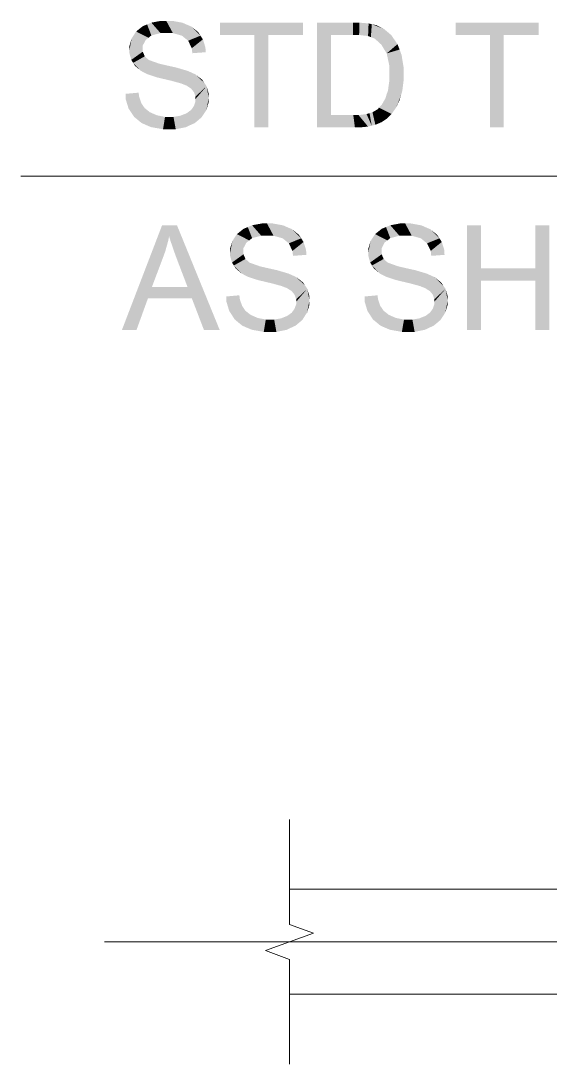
# Model space of a CAD drawing. Header units: millimetres. Extents: x 2 to 579, y 1 to 405.
# Drawn here: x 242.48 to 249.3, y 87.27 to 100.71 of the extents above; entities that cross this region are included whole.
import ezdxf

# ---------------------------------------------------------------- set-up
doc = ezdxf.new("R2010")
doc.units = ezdxf.units.MM
doc.linetypes.add('XKITLINE00', pattern=[0])
doc.layers.add('LinkedObject', color=7, linetype='Continuous', lineweight=0)

# ---------------------------------------------------------------- blocks, each defined once
blk = doc.blocks.new('*A4')
at = {"layer": 'LinkedObject'}
for points in [[(244.164, 100.518), (244.053, 100.637), (244.109, 100.66)], [(244.164, 100.683), (244.282, 100.548), (244.109, 100.66)], [(244.109, 100.66), (244.282, 100.548), (244.164, 100.518)], [(244.288, 100.706), (244.282, 100.548), (244.164, 100.683)], [(244.356, 100.706), (244.282, 100.548), (244.288, 100.706)], [(244.282, 100.548), (244.356, 100.706), (244.363, 100.548)], [(244.356, 100.706), (244.441, 100.548), (244.363, 100.548)], [(244.563, 100.682), (244.356, 100.706), (244.431, 100.706)], [(244.621, 100.657), (244.356, 100.706), (244.563, 100.682)], [(244.558, 100.515), (244.356, 100.706), (244.621, 100.657)], [(244.441, 100.548), (244.356, 100.706), (244.558, 100.515)], [(244.621, 100.657), (244.598, 100.482), (244.558, 100.515)], [(244.678, 100.633), (244.598, 100.482), (244.621, 100.657)], [(245.047, 100.683), (245.491, 100.524), (245.047, 100.524)], [(245.669, 100.524), (245.491, 100.524), (245.047, 100.683)], [(245.669, 100.524), (245.047, 100.683), (246.116, 100.683)], [(245.669, 100.524), (246.116, 100.683), (246.116, 100.524)], [(246.299, 100.683), (246.478, 100.524), (246.299, 99.333)], [(246.761, 100.524), (246.299, 100.683), (246.764, 100.683)], [(246.478, 100.524), (246.299, 100.683), (246.761, 100.524)], [(246.764, 100.683), (246.841, 100.524), (246.761, 100.524)], [(246.843, 100.683), (246.841, 100.524), (246.764, 100.683)], [(246.843, 100.683), (246.956, 100.51), (246.841, 100.524)], [(246.963, 100.673), (246.956, 100.51), (246.843, 100.683)], [(247.004, 100.663), (246.956, 100.51), (246.963, 100.673)], [(247.004, 100.663), (246.992, 100.496), (246.956, 100.51)], [(246.992, 100.496), (247.004, 100.663), (247.042, 100.477)], [(247.161, 100.602), (247.004, 100.663), (247.062, 100.65)], [(247.202, 100.567), (247.004, 100.663), (247.161, 100.602)], [(247.127, 100.4), (247.004, 100.663), (247.202, 100.567)], [(247.042, 100.477), (247.004, 100.663), (247.127, 100.4)], [(248.083, 100.683), (248.527, 100.524), (248.083, 100.524)], [(248.705, 100.524), (248.527, 100.524), (248.083, 100.683)], [(248.705, 100.524), (248.083, 100.683), (249.152, 100.683)], [(248.705, 100.524), (249.152, 100.683), (249.152, 100.524)], [(243.939, 100.525), (243.882, 100.333), (243.91, 100.48)], [(244.09, 100.459), (243.882, 100.333), (243.939, 100.525)], [(243.968, 100.569), (244.127, 100.488), (243.939, 100.525)], [(243.939, 100.525), (244.127, 100.488), (244.09, 100.459)], [(244.053, 100.637), (244.127, 100.488), (243.968, 100.569)], [(244.127, 100.488), (244.053, 100.637), (244.164, 100.518)], [(244.598, 100.482), (244.678, 100.633), (244.638, 100.45)], [(244.638, 100.45), (244.678, 100.633), (244.797, 100.515)], [(244.797, 100.515), (244.685, 100.353), (244.638, 100.45)], [(244.797, 100.515), (244.678, 100.633), (244.766, 100.562)], [(244.828, 100.468), (244.685, 100.353), (244.797, 100.515)], [(245.491, 99.333), (245.669, 100.524), (245.669, 99.333)], [(245.491, 100.524), (245.669, 100.524), (245.491, 99.333)], [(246.299, 99.333), (246.478, 100.524), (246.478, 99.492)], [(247.202, 100.567), (247.161, 100.343), (247.127, 100.4)], [(247.255, 100.522), (247.161, 100.343), (247.202, 100.567)], [(247.335, 100.406), (247.161, 100.343), (247.255, 100.522)], [(248.527, 99.333), (248.705, 100.524), (248.705, 99.333)], [(248.527, 100.524), (248.705, 100.524), (248.527, 99.333)], [(243.91, 100.48), (243.882, 100.333), (243.882, 100.385)], [(244.053, 100.387), (243.882, 100.333), (244.09, 100.459)], [(243.882, 100.333), (244.053, 100.387), (244.053, 100.345)], [(244.861, 100.362), (244.685, 100.353), (244.828, 100.468)], [(247.161, 100.343), (247.335, 100.406), (247.196, 100.287)], [(247.196, 100.287), (247.335, 100.406), (247.362, 100.336)], [(244.053, 100.309), (243.882, 100.333), (244.053, 100.345)], [(243.882, 100.333), (244.053, 100.309), (243.882, 100.287)], [(243.882, 100.287), (244.053, 100.309), (243.905, 100.203)], [(243.905, 100.203), (244.053, 100.309), (243.929, 100.165)], [(243.929, 100.165), (244.053, 100.309), (244.079, 100.249)], [(244.079, 100.249), (244.024, 100.065), (243.929, 100.165)], [(244.105, 100.225), (244.024, 100.065), (244.079, 100.249)], [(244.863, 100.302), (244.685, 100.353), (244.861, 100.362)], [(244.685, 100.353), (244.863, 100.302), (244.692, 100.289)], [(247.362, 100.336), (247.231, 100.124), (247.196, 100.287)], [(247.388, 100.266), (247.231, 100.124), (247.362, 100.336)], [(247.414, 100.105), (247.231, 100.124), (247.388, 100.266)], [(243.929, 100.165), (244.024, 100.065), (243.952, 100.128)], [(244.024, 100.065), (244.105, 100.225), (244.072, 100.039)], [(244.072, 100.039), (244.105, 100.225), (244.131, 100.202)], [(244.072, 100.039), (244.131, 100.202), (244.11, 100.02)], [(244.11, 100.02), (244.131, 100.202), (244.24, 99.977)], [(244.24, 99.977), (244.131, 100.202), (244.266, 100.154)], [(244.24, 99.977), (244.266, 100.154), (244.333, 99.955)], [(244.333, 99.955), (244.266, 100.154), (244.375, 100.129)], [(244.333, 99.955), (244.375, 100.129), (244.426, 99.933)], [(244.426, 99.933), (244.375, 100.129), (244.483, 100.105)], [(247.414, 100.015), (247.231, 100.124), (247.414, 100.105)], [(247.231, 100.124), (247.414, 100.015), (247.231, 100.018)], [(244.426, 99.933), (244.483, 100.105), (244.546, 99.9)], [(244.546, 99.9), (244.483, 100.105), (244.573, 99.889)], [(244.573, 99.889), (244.483, 100.105), (244.615, 99.873)], [(244.633, 100.061), (244.615, 99.873), (244.483, 100.105)], [(244.673, 100.043), (244.615, 99.873), (244.633, 100.061)], [(244.615, 99.873), (244.673, 100.043), (244.676, 99.833)], [(244.676, 99.833), (244.673, 100.043), (244.732, 100.016)], [(244.676, 99.833), (244.732, 100.016), (244.695, 99.81)], [(244.695, 99.81), (244.732, 100.016), (244.713, 99.786)], [(244.732, 100.016), (244.847, 99.906), (244.713, 99.786)], [(244.847, 99.906), (244.732, 100.016), (244.819, 99.947)], [(247.414, 100.015), (247.231, 99.942), (247.231, 100.018)], [(247.414, 99.938), (247.231, 99.942), (247.414, 100.015)], [(244.713, 99.786), (244.847, 99.906), (244.732, 99.73)], [(244.732, 99.73), (244.847, 99.906), (244.875, 99.864)], [(244.732, 99.73), (244.875, 99.864), (244.732, 99.699)], [(244.732, 99.699), (244.875, 99.864), (244.732, 99.667)], [(244.875, 99.864), (244.903, 99.714), (244.732, 99.667)], [(244.903, 99.714), (244.875, 99.864), (244.903, 99.768)], [(247.231, 99.942), (247.414, 99.938), (247.213, 99.811)], [(247.213, 99.811), (247.414, 99.938), (247.379, 99.743)], [(247.379, 99.743), (247.414, 99.938), (247.397, 99.802)], [(244.006, 99.73), (243.832, 99.766), (244, 99.781)], [(243.832, 99.766), (243.905, 99.524), (243.833, 99.699)], [(244.006, 99.73), (243.905, 99.524), (243.832, 99.766)], [(244.034, 99.647), (243.905, 99.524), (244.006, 99.73)], [(244.713, 99.61), (244.903, 99.714), (244.873, 99.558)], [(244.732, 99.667), (244.903, 99.714), (244.713, 99.61)], [(244.873, 99.558), (244.903, 99.714), (244.903, 99.66)], [(247.128, 99.619), (247.379, 99.743), (247.287, 99.546)], [(247.178, 99.704), (247.379, 99.743), (247.128, 99.619)], [(247.195, 99.758), (247.379, 99.743), (247.178, 99.704)], [(247.379, 99.743), (247.195, 99.758), (247.213, 99.811)], [(247.287, 99.546), (247.379, 99.743), (247.315, 99.585)], [(247.315, 99.585), (247.379, 99.743), (247.361, 99.683)], [(243.833, 99.699), (243.905, 99.524), (243.87, 99.577)], [(243.905, 99.524), (244.034, 99.647), (243.941, 99.47)], [(243.941, 99.47), (244.034, 99.647), (244.038, 99.39)], [(244.056, 99.614), (244.038, 99.39), (244.034, 99.647)], [(244.078, 99.582), (244.038, 99.39), (244.056, 99.614)], [(244.078, 99.582), (244.099, 99.363), (244.038, 99.39)], [(244.145, 99.529), (244.099, 99.363), (244.078, 99.582)], [(244.694, 99.583), (244.873, 99.558), (244.675, 99.557)], [(244.713, 99.61), (244.873, 99.558), (244.694, 99.583)], [(247.096, 99.587), (247.197, 99.446), (247.074, 99.564)], [(247.287, 99.546), (247.096, 99.587), (247.128, 99.619)], [(247.259, 99.507), (247.096, 99.587), (247.287, 99.546)], [(247.197, 99.446), (247.096, 99.587), (247.259, 99.507)], [(244.099, 99.363), (244.145, 99.529), (244.161, 99.337)], [(244.191, 99.509), (244.161, 99.337), (244.145, 99.529)], [(244.237, 99.489), (244.161, 99.337), (244.191, 99.509)], [(244.237, 99.489), (244.314, 99.31), (244.161, 99.337)], [(244.34, 99.469), (244.314, 99.31), (244.237, 99.489)], [(244.34, 99.469), (244.406, 99.31), (244.314, 99.31)], [(244.398, 99.469), (244.406, 99.31), (244.34, 99.469)], [(244.398, 99.469), (244.478, 99.31), (244.406, 99.31)], [(244.449, 99.469), (244.478, 99.31), (244.398, 99.469)], [(244.539, 99.484), (244.665, 99.363), (244.449, 99.469)], [(244.449, 99.469), (244.665, 99.363), (244.478, 99.31)], [(244.578, 99.5), (244.811, 99.463), (244.539, 99.484)], [(244.723, 99.389), (244.539, 99.484), (244.811, 99.463)], [(244.665, 99.363), (244.539, 99.484), (244.723, 99.389)], [(244.617, 99.515), (244.811, 99.463), (244.578, 99.5)], [(244.675, 99.557), (244.842, 99.511), (244.617, 99.515)], [(244.617, 99.515), (244.842, 99.511), (244.811, 99.463)], [(244.842, 99.511), (244.675, 99.557), (244.873, 99.558)], [(246.478, 99.492), (246.786, 99.333), (246.299, 99.333)], [(246.766, 99.492), (246.786, 99.333), (246.478, 99.492)], [(246.766, 99.492), (246.847, 99.333), (246.786, 99.333)], [(246.833, 99.492), (246.847, 99.333), (246.766, 99.492)], [(247.003, 99.356), (246.833, 99.492), (246.937, 99.505)], [(246.956, 99.344), (246.833, 99.492), (247.003, 99.356)], [(246.847, 99.333), (246.833, 99.492), (246.956, 99.344)], [(246.975, 99.517), (247.003, 99.356), (246.937, 99.505)], [(247.013, 99.529), (247.003, 99.356), (246.975, 99.517)], [(247.003, 99.356), (247.013, 99.529), (247.05, 99.367)], [(247.164, 99.424), (247.013, 99.529), (247.074, 99.564)], [(247.13, 99.401), (247.013, 99.529), (247.164, 99.424)], [(247.05, 99.367), (247.013, 99.529), (247.13, 99.401)], [(247.074, 99.564), (247.197, 99.446), (247.164, 99.424)], [(244.478, 99.31), (244.665, 99.363), (244.607, 99.336)], [(245.586, 98.096), (245.58, 97.938), (245.462, 98.073)], [(245.654, 98.096), (245.58, 97.938), (245.586, 98.096)], [(245.58, 97.938), (245.654, 98.096), (245.661, 97.938)], [(245.654, 98.096), (245.738, 97.938), (245.661, 97.938)], [(245.861, 98.072), (245.654, 98.096), (245.729, 98.096)], [(245.918, 98.047), (245.654, 98.096), (245.861, 98.072)], [(245.856, 97.905), (245.654, 98.096), (245.918, 98.047)], [(245.738, 97.938), (245.654, 98.096), (245.856, 97.905)], [(247.366, 98.096), (247.36, 97.938), (247.243, 98.073)], [(247.434, 98.096), (247.36, 97.938), (247.366, 98.096)], [(247.36, 97.938), (247.434, 98.096), (247.441, 97.938)], [(247.434, 98.096), (247.519, 97.938), (247.441, 97.938)], [(247.642, 98.072), (247.434, 98.096), (247.509, 98.096)], [(247.699, 98.047), (247.434, 98.096), (247.642, 98.072)], [(247.637, 97.905), (247.434, 98.096), (247.699, 98.047)], [(247.519, 97.938), (247.434, 98.096), (247.637, 97.905)], [(244.302, 98.073), (244.32, 97.673), (243.784, 96.723)], [(244.32, 97.673), (244.302, 98.073), (244.343, 97.737)], [(244.343, 97.737), (244.302, 98.073), (244.379, 97.866)], [(244.379, 97.866), (244.302, 98.073), (244.393, 97.931)], [(244.494, 98.073), (244.393, 97.931), (244.302, 98.073)], [(244.393, 97.931), (244.494, 98.073), (244.409, 97.876)], [(244.409, 97.876), (244.494, 98.073), (244.457, 97.736)], [(244.457, 97.736), (244.494, 98.073), (244.488, 97.65)], [(244.488, 97.65), (244.494, 98.073), (244.63, 97.278)], [(244.63, 97.278), (244.494, 98.073), (244.685, 97.132)], [(244.685, 97.132), (244.494, 98.073), (245.045, 96.723)], [(245.266, 97.959), (245.425, 97.878), (245.237, 97.915)], [(245.351, 98.027), (245.425, 97.878), (245.266, 97.959)], [(245.462, 97.908), (245.351, 98.027), (245.406, 98.05)], [(245.425, 97.878), (245.351, 98.027), (245.462, 97.908)], [(245.462, 98.073), (245.58, 97.938), (245.406, 98.05)], [(245.406, 98.05), (245.58, 97.938), (245.462, 97.908)], [(245.918, 98.047), (245.896, 97.872), (245.856, 97.905)], [(245.975, 98.023), (245.896, 97.872), (245.918, 98.047)], [(245.896, 97.872), (245.975, 98.023), (245.935, 97.84)], [(245.935, 97.84), (245.975, 98.023), (246.094, 97.905)], [(246.094, 97.905), (245.975, 98.023), (246.063, 97.952)], [(247.047, 97.959), (247.205, 97.878), (247.018, 97.915)], [(247.131, 98.027), (247.205, 97.878), (247.047, 97.959)], [(247.242, 97.908), (247.131, 98.027), (247.187, 98.05)], [(247.205, 97.878), (247.131, 98.027), (247.242, 97.908)], [(247.243, 98.073), (247.36, 97.938), (247.187, 98.05)], [(247.187, 98.05), (247.36, 97.938), (247.242, 97.908)], [(247.699, 98.047), (247.676, 97.872), (247.637, 97.905)], [(247.756, 98.023), (247.676, 97.872), (247.699, 98.047)], [(247.676, 97.872), (247.756, 98.023), (247.716, 97.84)], [(247.716, 97.84), (247.756, 98.023), (247.875, 97.905)], [(247.875, 97.905), (247.756, 98.023), (247.844, 97.952)], [(248.41, 97.518), (248.231, 96.723), (248.231, 98.073)], [(248.41, 97.518), (248.231, 98.073), (248.41, 98.073)], [(249.29, 98.073), (249.112, 97.518), (249.112, 98.073)], [(249.112, 97.359), (249.112, 97.518), (249.29, 98.073)], [(249.112, 97.359), (249.29, 98.073), (249.29, 96.723)], [(245.237, 97.915), (245.179, 97.723), (245.208, 97.87)], [(245.388, 97.849), (245.179, 97.723), (245.237, 97.915)], [(245.208, 97.87), (245.179, 97.723), (245.179, 97.775)], [(245.35, 97.777), (245.179, 97.723), (245.388, 97.849)], [(245.237, 97.915), (245.425, 97.878), (245.388, 97.849)], [(246.094, 97.905), (245.982, 97.743), (245.935, 97.84)], [(246.125, 97.858), (245.982, 97.743), (246.094, 97.905)], [(246.158, 97.752), (245.982, 97.743), (246.125, 97.858)], [(247.018, 97.915), (246.96, 97.723), (246.989, 97.87)], [(247.168, 97.849), (246.96, 97.723), (247.018, 97.915)], [(246.989, 97.87), (246.96, 97.723), (246.96, 97.775)], [(247.131, 97.777), (246.96, 97.723), (247.168, 97.849)], [(247.018, 97.915), (247.205, 97.878), (247.168, 97.849)], [(247.875, 97.905), (247.763, 97.743), (247.716, 97.84)], [(247.906, 97.858), (247.763, 97.743), (247.875, 97.905)], [(247.939, 97.752), (247.763, 97.743), (247.906, 97.858)], [(245.179, 97.723), (245.35, 97.777), (245.35, 97.735)], [(245.35, 97.699), (245.179, 97.723), (245.35, 97.735)], [(245.179, 97.723), (245.35, 97.699), (245.179, 97.677)], [(245.179, 97.677), (245.35, 97.699), (245.203, 97.593)], [(245.203, 97.593), (245.35, 97.699), (245.226, 97.555)], [(245.226, 97.555), (245.35, 97.699), (245.377, 97.639)], [(246.16, 97.692), (245.982, 97.743), (246.158, 97.752)], [(245.982, 97.743), (246.16, 97.692), (245.989, 97.679)], [(246.96, 97.723), (247.131, 97.777), (247.131, 97.735)], [(247.131, 97.699), (246.96, 97.723), (247.131, 97.735)], [(246.96, 97.723), (247.131, 97.699), (246.96, 97.677)], [(246.96, 97.677), (247.131, 97.699), (246.983, 97.593)], [(246.983, 97.593), (247.131, 97.699), (247.007, 97.555)], [(247.007, 97.555), (247.131, 97.699), (247.157, 97.639)], [(247.941, 97.692), (247.763, 97.743), (247.939, 97.752)], [(247.763, 97.743), (247.941, 97.692), (247.77, 97.679)], [(243.784, 96.723), (244.32, 97.673), (244.171, 97.278)], [(245.377, 97.639), (245.322, 97.455), (245.226, 97.555)], [(245.403, 97.615), (245.322, 97.455), (245.377, 97.639)], [(245.322, 97.455), (245.403, 97.615), (245.37, 97.429)], [(245.37, 97.429), (245.403, 97.615), (245.429, 97.592)], [(245.37, 97.429), (245.429, 97.592), (245.407, 97.41)], [(245.407, 97.41), (245.429, 97.592), (245.537, 97.367)], [(245.537, 97.367), (245.429, 97.592), (245.563, 97.544)], [(247.157, 97.639), (247.102, 97.455), (247.007, 97.555)], [(247.184, 97.615), (247.102, 97.455), (247.157, 97.639)], [(247.102, 97.455), (247.184, 97.615), (247.151, 97.429)], [(247.151, 97.429), (247.184, 97.615), (247.209, 97.592)], [(247.151, 97.429), (247.209, 97.592), (247.188, 97.41)], [(247.188, 97.41), (247.209, 97.592), (247.318, 97.367)], [(247.318, 97.367), (247.209, 97.592), (247.344, 97.544)], [(245.226, 97.555), (245.322, 97.455), (245.25, 97.518)], [(245.537, 97.367), (245.563, 97.544), (245.63, 97.345)], [(245.63, 97.345), (245.563, 97.544), (245.672, 97.519)], [(245.63, 97.345), (245.672, 97.519), (245.723, 97.323)], [(245.723, 97.323), (245.672, 97.519), (245.781, 97.495)], [(245.723, 97.323), (245.781, 97.495), (245.843, 97.29)], [(245.843, 97.29), (245.781, 97.495), (245.87, 97.279)], [(245.87, 97.279), (245.781, 97.495), (245.913, 97.263)], [(245.93, 97.451), (245.913, 97.263), (245.781, 97.495)], [(245.971, 97.433), (245.913, 97.263), (245.93, 97.451)], [(245.913, 97.263), (245.971, 97.433), (245.974, 97.223)], [(245.974, 97.223), (245.971, 97.433), (246.03, 97.406)], [(247.007, 97.555), (247.102, 97.455), (247.031, 97.518)], [(247.318, 97.367), (247.344, 97.544), (247.411, 97.345)], [(247.411, 97.345), (247.344, 97.544), (247.453, 97.519)], [(247.411, 97.345), (247.453, 97.519), (247.504, 97.323)], [(247.504, 97.323), (247.453, 97.519), (247.562, 97.495)], [(247.504, 97.323), (247.562, 97.495), (247.624, 97.29)], [(247.624, 97.29), (247.562, 97.495), (247.651, 97.279)], [(247.651, 97.279), (247.562, 97.495), (247.693, 97.263)], [(247.711, 97.451), (247.693, 97.263), (247.562, 97.495)], [(247.751, 97.433), (247.693, 97.263), (247.711, 97.451)], [(247.693, 97.263), (247.751, 97.433), (247.754, 97.223)], [(247.754, 97.223), (247.751, 97.433), (247.81, 97.406)], [(248.41, 97.359), (248.231, 96.723), (248.41, 97.518)], [(248.41, 97.518), (249.112, 97.359), (248.41, 97.359)], [(249.112, 97.518), (249.112, 97.359), (248.41, 97.518)], [(245.974, 97.223), (246.03, 97.406), (245.992, 97.2)], [(245.992, 97.2), (246.03, 97.406), (246.011, 97.176)], [(246.03, 97.406), (246.145, 97.296), (246.011, 97.176)], [(246.011, 97.176), (246.145, 97.296), (246.03, 97.12)], [(246.145, 97.296), (246.03, 97.406), (246.117, 97.337)], [(246.03, 97.12), (246.145, 97.296), (246.173, 97.254)], [(247.754, 97.223), (247.81, 97.406), (247.773, 97.2)], [(247.773, 97.2), (247.81, 97.406), (247.792, 97.176)], [(247.81, 97.406), (247.925, 97.296), (247.792, 97.176)], [(247.792, 97.176), (247.925, 97.296), (247.81, 97.12)], [(247.925, 97.296), (247.81, 97.406), (247.897, 97.337)], [(247.81, 97.12), (247.925, 97.296), (247.954, 97.254)], [(248.231, 96.723), (248.41, 97.359), (248.41, 96.723)], [(249.112, 97.359), (249.29, 96.723), (249.112, 96.723)], [(244.12, 97.132), (243.784, 96.723), (244.171, 97.278)], [(244.171, 97.278), (244.685, 97.132), (244.12, 97.132)], [(244.63, 97.278), (244.685, 97.132), (244.171, 97.278)], [(245.304, 97.12), (245.129, 97.156), (245.298, 97.171)], [(245.129, 97.156), (245.203, 96.914), (245.131, 97.089)], [(245.304, 97.12), (245.203, 96.914), (245.129, 97.156)], [(246.03, 97.12), (246.173, 97.254), (246.03, 97.089)], [(246.03, 97.089), (246.173, 97.254), (246.03, 97.057)], [(246.173, 97.254), (246.201, 97.104), (246.03, 97.057)], [(246.201, 97.104), (246.173, 97.254), (246.201, 97.158)], [(247.084, 97.12), (246.91, 97.156), (247.078, 97.171)], [(246.91, 97.156), (246.984, 96.914), (246.912, 97.089)], [(247.084, 97.12), (246.984, 96.914), (246.91, 97.156)], [(247.81, 97.12), (247.954, 97.254), (247.81, 97.089)], [(247.81, 97.089), (247.954, 97.254), (247.81, 97.057)], [(247.954, 97.254), (247.982, 97.104), (247.81, 97.057)], [(247.982, 97.104), (247.954, 97.254), (247.982, 97.158)], [(243.784, 96.723), (244.12, 97.132), (243.972, 96.723)], [(244.685, 97.132), (245.045, 96.723), (244.842, 96.723)], [(245.131, 97.089), (245.203, 96.914), (245.168, 96.967)], [(245.332, 97.037), (245.203, 96.914), (245.304, 97.12)], [(245.203, 96.914), (245.332, 97.037), (245.238, 96.86)], [(245.238, 96.86), (245.332, 97.037), (245.335, 96.78)], [(245.353, 97.005), (245.335, 96.78), (245.332, 97.037)], [(246.01, 97), (246.201, 97.104), (246.17, 96.948)], [(246.03, 97.057), (246.201, 97.104), (246.01, 97)], [(246.17, 96.948), (246.201, 97.104), (246.201, 97.05)], [(246.912, 97.089), (246.984, 96.914), (246.949, 96.967)], [(247.112, 97.037), (246.984, 96.914), (247.084, 97.12)], [(246.984, 96.914), (247.112, 97.037), (247.019, 96.86)], [(247.019, 96.86), (247.112, 97.037), (247.116, 96.78)], [(247.134, 97.005), (247.116, 96.78), (247.112, 97.037)], [(247.791, 97), (247.982, 97.104), (247.951, 96.948)], [(247.81, 97.057), (247.982, 97.104), (247.791, 97)], [(247.951, 96.948), (247.982, 97.104), (247.982, 97.05)], [(245.375, 96.972), (245.335, 96.78), (245.353, 97.005)], [(245.375, 96.972), (245.397, 96.753), (245.335, 96.78)], [(245.443, 96.919), (245.397, 96.753), (245.375, 96.972)], [(245.397, 96.753), (245.443, 96.919), (245.459, 96.727)], [(245.489, 96.899), (245.459, 96.727), (245.443, 96.919)], [(245.535, 96.879), (245.459, 96.727), (245.489, 96.899)], [(245.875, 96.89), (246.109, 96.853), (245.836, 96.874)], [(245.914, 96.905), (246.109, 96.853), (245.875, 96.89)], [(245.972, 96.947), (246.139, 96.901), (245.914, 96.905)], [(245.914, 96.905), (246.139, 96.901), (246.109, 96.853)], [(245.991, 96.973), (246.17, 96.948), (245.972, 96.947)], [(246.139, 96.901), (245.972, 96.947), (246.17, 96.948)], [(246.01, 97), (246.17, 96.948), (245.991, 96.973)], [(247.156, 96.972), (247.116, 96.78), (247.134, 97.005)], [(247.156, 96.972), (247.177, 96.753), (247.116, 96.78)], [(247.224, 96.919), (247.177, 96.753), (247.156, 96.972)], [(247.177, 96.753), (247.224, 96.919), (247.239, 96.727)], [(247.269, 96.899), (247.239, 96.727), (247.224, 96.919)], [(247.315, 96.879), (247.239, 96.727), (247.269, 96.899)], [(247.656, 96.89), (247.889, 96.853), (247.617, 96.874)], [(247.695, 96.905), (247.889, 96.853), (247.656, 96.89)], [(247.753, 96.947), (247.92, 96.901), (247.695, 96.905)], [(247.695, 96.905), (247.92, 96.901), (247.889, 96.853)], [(247.772, 96.973), (247.951, 96.948), (247.753, 96.947)], [(247.92, 96.901), (247.753, 96.947), (247.951, 96.948)], [(247.791, 97), (247.951, 96.948), (247.772, 96.973)], [(245.535, 96.879), (245.612, 96.7), (245.459, 96.727)], [(245.638, 96.859), (245.612, 96.7), (245.535, 96.879)], [(245.638, 96.859), (245.703, 96.7), (245.612, 96.7)], [(245.695, 96.859), (245.703, 96.7), (245.638, 96.859)], [(245.695, 96.859), (245.775, 96.7), (245.703, 96.7)], [(245.746, 96.859), (245.775, 96.7), (245.695, 96.859)], [(245.836, 96.874), (245.963, 96.753), (245.746, 96.859)], [(245.746, 96.859), (245.963, 96.753), (245.775, 96.7)], [(245.775, 96.7), (245.963, 96.753), (245.905, 96.726)], [(246.02, 96.779), (245.836, 96.874), (246.109, 96.853)], [(245.963, 96.753), (245.836, 96.874), (246.02, 96.779)], [(247.315, 96.879), (247.392, 96.7), (247.239, 96.727)], [(247.419, 96.859), (247.392, 96.7), (247.315, 96.879)], [(247.419, 96.859), (247.484, 96.7), (247.392, 96.7)], [(247.476, 96.859), (247.484, 96.7), (247.419, 96.859)], [(247.476, 96.859), (247.556, 96.7), (247.484, 96.7)], [(247.527, 96.859), (247.556, 96.7), (247.476, 96.859)], [(247.617, 96.874), (247.743, 96.753), (247.527, 96.859)], [(247.527, 96.859), (247.743, 96.753), (247.556, 96.7)], [(247.556, 96.7), (247.743, 96.753), (247.686, 96.726)], [(247.801, 96.779), (247.617, 96.874), (247.889, 96.853)], [(247.743, 96.753), (247.617, 96.874), (247.801, 96.779)]]:
    blk.add_hatch(color=7, dxfattribs=at).paths.add_polyline_path(points, flags=17)
at = {"layer": 'LinkedObject', "color": 6, "linetype": 'XKITLINE00', "lineweight": 0}
for p, q in [((258.359, 98.707), (242.482, 98.707)), ((243.562, 88.845), (256.735, 88.845))]:
    blk.add_line(p, q, dxfattribs=at)
at = {"layer": 'LinkedObject', "color": 7, "linetype": 'XKITLINE00', "lineweight": 0}
for p, q in [((245.942, 90.418), (245.942, 89.068)), ((245.942, 89.52), (275.076, 89.52)), ((246.251, 88.956), (245.633, 88.731)), ((245.942, 89.068), (246.251, 88.956)), ((245.633, 88.731), (245.942, 88.618)), ((245.942, 88.618), (245.942, 87.268)), ((275.076, 88.17), (245.942, 88.17))]:
    blk.add_line(p, q, dxfattribs=at)

msp = doc.modelspace()

# ---------------------------------------------------------------- block references
at = {"lineweight": 0}
msp.add_blockref('*A4', (0, 0), dxfattribs=at)

doc.saveas('drawing.dxf')
